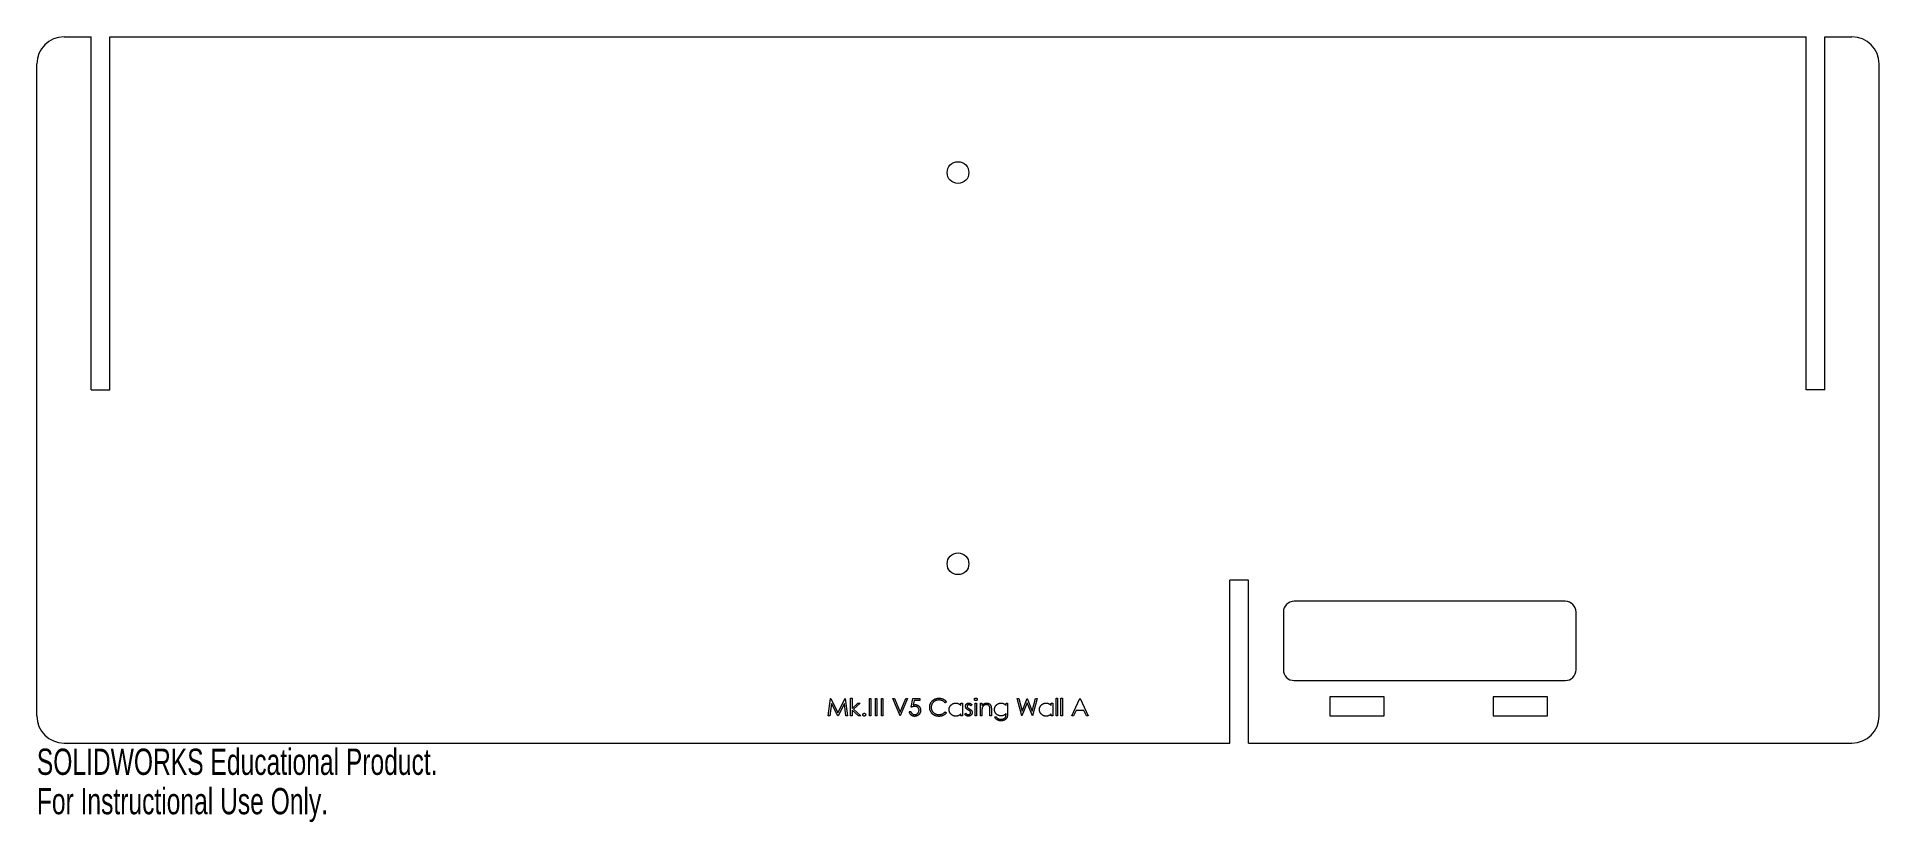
# Model space of a CAD drawing. Header units: millimetres. Extents: x 0 to 339, y -15 to 130.
import ezdxf

# ---------------------------------------------------------------- set-up
doc = ezdxf.new("R2010")
doc.units = ezdxf.units.MM
doc.styles.add('SLDTEXTSTYLE0', font='TXT', dxfattribs={"width": 0.7})

msp = doc.modelspace()

# ---------------------------------------------------------------- linework, layer by layer
at = {"color": 7, "linetype": 'Continuous', "lineweight": 15}
for p, q in [((5, 130), (10, 130)), ((10, 65), (10, 130)), ((13.4, 130), (325.4, 130)), ((13.4, 65), (13.4, 130)), ((325.4, 65), (325.4, 130)), ((328.8, 130), (333.8, 130)), ((328.8, 65), (328.8, 130)), ((0, 5), (0, 125)), ((338.8, 5), (338.8, 125)), ((10, 65), (13.4, 65)), ((328.8, 65), (325.4, 65)), ((219.4, 0), (219.4, 30)), ((222.8, 30), (219.4, 30)), ((222.8, 0), (222.8, 30)), ((229.23, 24.1), (229.23, 13.51)), ((281.06, 26.1), (231.23, 26.1)), ((283.06, 13.51), (283.06, 24.1)), ((231.23, 11.51), (281.06, 11.51)), ((145.55, 5), (145.97, 8.18)), ((146.14, 7.29), (145.83, 5)), ((145.97, 8.18), (146.01, 8.18)), ((146.01, 8.18), (147.32, 5.57)), ((147.29, 5), (146.14, 7.29)), ((147.32, 5.57), (148.63, 8.18)), ((148.5, 7.28), (147.35, 5)), ((148.8, 5), (148.5, 7.28)), ((148.63, 8.18), (148.67, 8.18)), ((148.67, 8.18), (149.09, 5)), ((149.66, 5), (149.66, 8.26)), ((149.66, 8.26), (149.94, 8.26)), ((149.94, 8.26), (149.94, 6.37)), ((149.94, 6.37), (151, 7.32)), ((151.41, 7.32), (150.18, 6.22)), ((151, 7.32), (151.41, 7.32)), ((153.12, 5), (153.12, 8.18)), ((153.12, 8.18), (153.4, 8.18)), ((153.4, 8.18), (153.4, 5)), ((154.22, 5), (154.22, 8.18)), ((154.22, 8.18), (154.5, 8.18)), ((154.5, 8.18), (154.5, 5)), ((155.32, 5), (155.32, 8.18)), ((155.32, 8.18), (155.6, 8.18)), ((155.6, 8.18), (155.6, 5)), ((158.74, 5), (157.39, 8.18)), ((157.39, 8.18), (157.7, 8.18)), ((157.7, 8.18), (158.76, 5.67)), ((158.76, 5.67), (159.81, 8.18)), ((160.12, 8.18), (158.78, 5)), ((159.81, 8.18), (160.12, 8.18)), ((160.77, 6.59), (161.1, 8.18)), ((161.1, 8.18), (162.4, 8.18)), ((161.32, 7.85), (161.15, 7.01)), ((162.4, 7.85), (161.32, 7.85)), ((162.4, 8.18), (162.4, 7.85)), ((167.28, 7.59), (167.03, 7.4)), ((169.93, 6.89), (169.93, 7.32)), ((169.93, 7.32), (170.21, 7.32)), ((170.21, 7.32), (170.21, 5)), ((171.96, 7.03), (171.77, 6.83)), ((172.53, 5), (172.53, 7.32)), ((172.53, 7.32), (172.82, 7.32)), ((172.82, 7.32), (172.82, 5)), ((173.51, 5), (173.51, 7.32)), ((173.51, 7.32), (173.8, 7.32)), ((173.8, 7.32), (173.8, 6.9)), ((178.23, 6.91), (178.23, 7.32)), ((178.23, 7.32), (178.52, 7.32)), ((178.52, 7.32), (178.52, 5.48)), ((181.11, 5), (180.27, 8.18)), ((180.27, 8.18), (180.56, 8.18)), ((180.56, 8.18), (181.18, 5.85)), ((182.12, 7.43), (181.15, 5)), ((181.18, 5.85), (182.11, 8.18)), ((182.11, 8.18), (182.15, 8.18)), ((183.08, 5), (182.12, 7.43)), ((182.15, 8.18), (183.06, 5.86)), ((183.06, 5.86), (183.68, 8.18)), ((183.97, 8.18), (183.12, 5)), ((183.68, 8.18), (183.97, 8.18)), ((186.54, 6.89), (186.54, 7.32)), ((186.54, 7.32), (186.82, 7.32)), ((186.82, 7.32), (186.82, 5)), ((187.43, 5), (187.43, 8.26)), ((187.43, 8.26), (187.72, 8.26)), ((187.72, 8.26), (187.72, 5)), ((188.33, 5), (188.33, 8.26)), ((188.33, 8.26), (188.61, 8.26)), ((188.61, 8.26), (188.61, 5)), ((190.32, 5), (191.83, 8.18)), ((191.83, 8.18), (191.87, 8.18)), ((191.87, 8.18), (193.33, 5)), ((237.8, 8.5), (237.8, 5)), ((247.8, 8.5), (237.8, 8.5)), ((247.8, 5), (247.8, 8.5)), ((267.8, 8.5), (267.8, 5)), ((277.8, 8.5), (267.8, 8.5)), ((277.8, 5), (277.8, 8.5)), ((145.83, 5), (145.55, 5)), ((147.35, 5), (147.29, 5)), ((149.09, 5), (148.8, 5)), ((149.94, 5), (149.66, 5)), ((151.12, 5), (149.94, 6.07)), ((149.94, 6.07), (149.94, 5)), ((150.18, 6.22), (151.53, 5)), ((151.53, 5), (151.12, 5)), ((153.4, 5), (153.12, 5)), ((154.5, 5), (154.22, 5)), ((155.6, 5), (155.32, 5)), ((158.78, 5), (158.74, 5)), ((160.44, 5.81), (160.73, 5.81)), ((167.03, 5.77), (167.28, 5.58)), ((169.93, 5), (169.93, 5.4)), ((170.21, 5), (169.93, 5)), ((170.66, 5.27), (170.85, 5.49)), ((172.82, 5), (172.53, 5)), ((173.8, 5), (173.51, 5)), ((173.8, 5.84), (173.8, 5)), ((175.26, 5), (175.26, 6.09)), ((175.55, 5), (175.26, 5)), ((175.55, 6.18), (175.55, 5)), ((176.16, 4.84), (176.44, 4.84)), ((178.23, 5.32), (178.23, 5.44)), ((181.15, 5), (181.11, 5)), ((183.12, 5), (183.08, 5)), ((186.54, 5), (186.54, 5.4)), ((186.82, 5), (186.54, 5)), ((187.72, 5), (187.43, 5)), ((188.61, 5), (188.33, 5)), ((190.63, 5), (190.32, 5)), ((191.12, 6.02), (190.63, 5)), ((192.56, 6.02), (191.12, 6.02)), ((193.02, 5), (192.56, 6.02)), ((193.33, 5), (193.02, 5)), ((237.8, 5), (247.8, 5)), ((267.8, 5), (277.8, 5)), ((5, 0), (219.4, 0)), ((222.8, 0), (333.8, 0))]:
    msp.add_line(p, q, dxfattribs=at)
for centre in [(169.4, 105), (169.4, 33)]:
    msp.add_circle(centre, 2, dxfattribs=at)
for centre, radius, start, end in [((5, 125), 5, 90, 180), ((333.8, 125), 5, 0, 90), ((231.23, 24.1), 2, 90, 180), ((281.06, 24.1), 2, 0, 90), ((231.23, 13.51), 2, 180, 270), ((281.06, 13.51), 2, 270, 0), ((5, 5), 5, 180, 270), ((333.8, 5), 5, 270, 0)]:
    msp.add_arc(centre, radius, start, end, dxfattribs=at)
for points, knots in [([(161.15, 7.01), (161.18, 7.02), (161.25, 7.04), (161.34, 7.06), (161.43, 7.07), (161.49, 7.08), (161.52, 7.08)], [0, 0, 0, 0, 0.275068, 0.532901, 0.773973, 1, 1, 1, 1]), ([(161.52, 7.08), (161.56, 7.08), (161.63, 7.07), (161.73, 7.06), (161.83, 7.04), (161.92, 7), (162.01, 6.96), (162.09, 6.91), (162.17, 6.85), (162.24, 6.79), (162.31, 6.71), (162.36, 6.63), (162.41, 6.54), (162.45, 6.45), (162.48, 6.36), (162.5, 6.25), (162.52, 6.15), (162.52, 6.07), (162.52, 6.04)], [0, 0, 0, 0, 0.0658076, 0.1293943, 0.1908941, 0.2512811, 0.310815, 0.370371, 0.4307683, 0.4928813, 0.5551039, 0.6160671, 0.677256, 0.7382598, 0.8007621, 0.8647776, 0.9310453, 1, 1, 1, 1]), ([(164.19, 6.61), (164.19, 6.66), (164.19, 6.78), (164.22, 6.94), (164.26, 7.1), (164.31, 7.25), (164.38, 7.39), (164.46, 7.53), (164.56, 7.66), (164.68, 7.78), (164.8, 7.89), (164.93, 7.99), (165.08, 8.07), (165.23, 8.14), (165.38, 8.19), (165.55, 8.23), (165.72, 8.25), (165.84, 8.25), (165.9, 8.26)], [0, 0, 0, 0, 0.064558, 0.127014, 0.187955, 0.248014, 0.307748, 0.368235, 0.42947, 0.492743, 0.556258, 0.618217, 0.679655, 0.741246, 0.803415, 0.866815, 0.932328, 1, 1, 1, 1]), ([(165.88, 7.93), (165.85, 7.93), (165.79, 7.93), (165.69, 7.92), (165.6, 7.91), (165.51, 7.89), (165.42, 7.86), (165.33, 7.83), (165.25, 7.79), (165.16, 7.75), (165.09, 7.7), (165.01, 7.65), (164.94, 7.6), (164.87, 7.54), (164.81, 7.48), (164.75, 7.41), (164.7, 7.34), (164.65, 7.27), (164.61, 7.19), (164.58, 7.11), (164.54, 7.03), (164.52, 6.94), (164.5, 6.86), (164.49, 6.77), (164.48, 6.68), (164.48, 6.62), (164.47, 6.58)], [0, 0, 0, 0, 0.043955, 0.087502, 0.130463, 0.172752, 0.215403, 0.25765, 0.300153, 0.343121, 0.385925, 0.427686, 0.468818, 0.509492, 0.549883, 0.58998, 0.630405, 0.670869, 0.711384, 0.751627, 0.791776, 0.832459, 0.873319, 0.914543, 0.956924, 1, 1, 1, 1]), ([(167.03, 7.4), (167.02, 7.42), (166.98, 7.46), (166.92, 7.52), (166.86, 7.58), (166.8, 7.63), (166.74, 7.68), (166.67, 7.72), (166.6, 7.76), (166.5, 7.81), (166.38, 7.86), (166.22, 7.9), (166.05, 7.93), (165.94, 7.93), (165.88, 7.93)], [0, 0, 0, 0, 0.063163, 0.125475, 0.187121, 0.248294, 0.309295, 0.36985, 0.430973, 0.492456, 0.616148, 0.740844, 0.868183, 1, 1, 1, 1]), ([(165.9, 8.26), (165.93, 8.26), (166.01, 8.26), (166.11, 8.25), (166.22, 8.23), (166.32, 8.21), (166.42, 8.19), (166.51, 8.16), (166.61, 8.12), (166.7, 8.08), (166.78, 8.04), (166.87, 7.99), (166.95, 7.93), (167.02, 7.87), (167.09, 7.81), (167.16, 7.74), (167.23, 7.67), (167.26, 7.62), (167.28, 7.59)], [0, 0, 0, 0, 0.068548, 0.135683, 0.201215, 0.265682, 0.329267, 0.392395, 0.45507, 0.517127, 0.57879, 0.63974, 0.700192, 0.759806, 0.819628, 0.879355, 0.939512, 1, 1, 1, 1]), ([(167.77, 6.17), (167.77, 6.21), (167.78, 6.29), (167.79, 6.4), (167.82, 6.52), (167.86, 6.63), (167.91, 6.73), (167.97, 6.83), (168.04, 6.92), (168.13, 7.01), (168.22, 7.09), (168.32, 7.16), (168.42, 7.23), (168.52, 7.27), (168.63, 7.31), (168.75, 7.34), (168.87, 7.36), (168.95, 7.36), (168.99, 7.36)], [0, 0, 0, 0, 0.0637745, 0.1260788, 0.1869041, 0.2475739, 0.3080034, 0.3691319, 0.4320332, 0.4967908, 0.5616108, 0.6249139, 0.6867263, 0.7480788, 0.8095823, 0.8716307, 0.9348858, 1, 1, 1, 1]), ([(168.99, 7.36), (169.04, 7.36), (169.13, 7.36), (169.27, 7.34), (169.39, 7.3), (169.52, 7.25), (169.63, 7.19), (169.74, 7.1), (169.84, 7.01), (169.9, 6.93), (169.93, 6.89)], [0, 0, 0, 0, 0.129862, 0.254654, 0.376015, 0.495255, 0.614798, 0.738106, 0.865196, 1, 1, 1, 1]), ([(170.78, 6.75), (170.78, 6.77), (170.79, 6.82), (170.79, 6.88), (170.81, 6.94), (170.82, 6.99), (170.85, 7.05), (170.88, 7.1), (170.91, 7.14), (170.95, 7.19), (170.99, 7.23), (171.04, 7.26), (171.09, 7.29), (171.14, 7.32), (171.19, 7.34), (171.25, 7.35), (171.31, 7.36), (171.35, 7.36), (171.37, 7.36)], [0, 0, 0, 0, 0.067978, 0.133044, 0.196507, 0.258613, 0.319728, 0.380873, 0.442636, 0.505079, 0.567881, 0.628814, 0.68891, 0.748765, 0.809386, 0.870884, 0.934037, 1, 1, 1, 1]), ([(171.37, 7.08), (171.35, 7.07), (171.31, 7.07), (171.25, 7.05), (171.2, 7.02), (171.16, 6.98), (171.12, 6.93), (171.09, 6.88), (171.07, 6.82), (171.07, 6.78), (171.07, 6.76)], [0, 0, 0, 0, 0.124958, 0.245901, 0.369166, 0.498511, 0.628504, 0.751028, 0.873724, 1, 1, 1, 1]), ([(171.37, 7.36), (171.4, 7.36), (171.44, 7.36), (171.52, 7.34), (171.59, 7.32), (171.67, 7.28), (171.74, 7.23), (171.82, 7.17), (171.89, 7.11), (171.94, 7.06), (171.96, 7.03)], [0, 0, 0, 0, 0.105714, 0.213412, 0.326127, 0.444452, 0.569061, 0.702712, 0.846318, 1, 1, 1, 1]), ([(171.77, 6.83), (171.75, 6.85), (171.72, 6.89), (171.67, 6.94), (171.62, 6.98), (171.57, 7.02), (171.52, 7.04), (171.47, 7.06), (171.42, 7.07), (171.39, 7.08), (171.37, 7.08)], [0, 0, 0, 0, 0.158223, 0.305036, 0.441309, 0.565963, 0.683525, 0.793334, 0.898518, 1, 1, 1, 1]), ([(172.41, 8.05), (172.41, 8.07), (172.42, 8.1), (172.43, 8.15), (172.45, 8.19), (172.49, 8.23), (172.53, 8.26), (172.57, 8.28), (172.62, 8.29), (172.66, 8.3), (172.68, 8.3)], [0, 0, 0, 0, 0.12329, 0.242149, 0.363437, 0.489745, 0.618115, 0.744894, 0.868932, 1, 1, 1, 1]), ([(172.68, 7.81), (172.66, 7.81), (172.62, 7.81), (172.57, 7.83), (172.53, 7.85), (172.49, 7.88), (172.46, 7.92), (172.43, 7.96), (172.42, 8), (172.41, 8.04), (172.41, 8.05)], [0, 0, 0, 0, 0.1318668, 0.2566614, 0.3842132, 0.5133652, 0.6404432, 0.761085, 0.8791455, 1, 1, 1, 1]), ([(172.68, 8.3), (172.69, 8.3), (172.73, 8.29), (172.78, 8.28), (172.82, 8.26), (172.86, 8.23), (172.9, 8.19), (172.92, 8.15), (172.94, 8.1), (172.94, 8.07), (172.94, 8.05)], [0, 0, 0, 0, 0.131899, 0.258284, 0.384341, 0.51198, 0.638632, 0.75923, 0.877412, 1, 1, 1, 1]), ([(172.94, 8.05), (172.94, 8.04), (172.94, 8), (172.92, 7.96), (172.9, 7.92), (172.86, 7.88), (172.82, 7.85), (172.78, 7.82), (172.73, 7.81), (172.69, 7.81), (172.68, 7.81)], [0, 0, 0, 0, 0.120162, 0.237546, 0.357497, 0.484917, 0.613329, 0.74015, 0.867301, 1, 1, 1, 1]), ([(173.8, 6.9), (173.83, 6.94), (173.89, 7.01), (173.98, 7.11), (174.09, 7.19), (174.2, 7.25), (174.31, 7.3), (174.43, 7.34), (174.55, 7.36), (174.64, 7.36), (174.68, 7.36)], [0, 0, 0, 0, 0.140976, 0.273569, 0.398988, 0.51993, 0.63811, 0.756589, 0.87686, 1, 1, 1, 1]), ([(174.63, 7.08), (174.61, 7.08), (174.56, 7.07), (174.49, 7.07), (174.43, 7.05), (174.36, 7.03), (174.3, 7.01), (174.24, 6.98), (174.19, 6.94), (174.13, 6.9), (174.08, 6.85), (174.03, 6.81), (173.99, 6.76), (173.95, 6.7), (173.91, 6.65), (173.88, 6.59), (173.86, 6.53), (173.85, 6.48), (173.84, 6.46)], [0, 0, 0, 0, 0.063986, 0.126627, 0.188984, 0.25023, 0.312351, 0.374574, 0.438148, 0.50292, 0.567974, 0.630771, 0.692935, 0.754398, 0.815218, 0.876117, 0.938015, 1, 1, 1, 1]), ([(175.23, 6.62), (175.22, 6.66), (175.2, 6.72), (175.15, 6.82), (175.1, 6.9), (175.03, 6.96), (174.94, 7.02), (174.85, 7.05), (174.74, 7.07), (174.67, 7.07), (174.63, 7.08)], [0, 0, 0, 0, 0.13552, 0.260833, 0.378476, 0.493178, 0.609281, 0.729981, 0.859261, 1, 1, 1, 1]), ([(174.68, 7.36), (174.72, 7.36), (174.81, 7.36), (174.93, 7.33), (175.04, 7.29), (175.15, 7.23), (175.24, 7.16), (175.33, 7.08), (175.4, 6.98), (175.44, 6.89), (175.47, 6.82), (175.49, 6.75), (175.51, 6.67), (175.52, 6.59), (175.53, 6.5), (175.54, 6.4), (175.55, 6.3), (175.55, 6.22), (175.55, 6.18)], [0, 0, 0, 0, 0.07724, 0.151178, 0.223488, 0.295543, 0.366976, 0.437131, 0.507044, 0.57856, 0.616614, 0.658756, 0.704491, 0.754803, 0.809332, 0.868274, 0.932073, 1, 1, 1, 1]), ([(176.12, 6.17), (176.12, 6.19), (176.12, 6.25), (176.13, 6.32), (176.14, 6.4), (176.16, 6.48), (176.18, 6.55), (176.21, 6.62), (176.24, 6.69), (176.28, 6.76), (176.32, 6.83), (176.36, 6.89), (176.41, 6.95), (176.47, 7.01), (176.52, 7.06), (176.58, 7.11), (176.65, 7.16), (176.72, 7.2), (176.79, 7.24), (176.86, 7.27), (176.93, 7.3), (177.01, 7.32), (177.08, 7.34), (177.16, 7.35), (177.24, 7.36), (177.29, 7.36), (177.31, 7.36)], [0, 0, 0, 0, 0.042034, 0.083905, 0.125069, 0.166158, 0.20721, 0.248491, 0.289878, 0.33217, 0.374476, 0.416225, 0.45761, 0.499073, 0.540553, 0.582249, 0.62455, 0.667433, 0.710323, 0.752467, 0.794065, 0.835216, 0.876228, 0.917446, 0.958643, 1, 1, 1, 1]), ([(177.31, 7.36), (177.36, 7.36), (177.44, 7.36), (177.57, 7.34), (177.69, 7.31), (177.8, 7.26), (177.91, 7.2), (178.02, 7.13), (178.13, 7.03), (178.2, 6.95), (178.23, 6.91)], [0, 0, 0, 0, 0.120911, 0.238762, 0.354755, 0.470359, 0.589144, 0.716329, 0.852445, 1, 1, 1, 1]), ([(184.38, 6.17), (184.38, 6.21), (184.38, 6.29), (184.4, 6.4), (184.43, 6.52), (184.47, 6.63), (184.52, 6.73), (184.58, 6.83), (184.65, 6.92), (184.74, 7.01), (184.83, 7.09), (184.92, 7.16), (185.02, 7.23), (185.13, 7.27), (185.24, 7.31), (185.36, 7.34), (185.48, 7.36), (185.56, 7.36), (185.6, 7.36)], [0, 0, 0, 0, 0.0637745, 0.1260788, 0.1869041, 0.2475739, 0.3080034, 0.3691319, 0.4320332, 0.4967908, 0.5616108, 0.6249139, 0.6867263, 0.7480788, 0.8095823, 0.8716307, 0.9348858, 1, 1, 1, 1]), ([(185.6, 7.36), (185.65, 7.36), (185.74, 7.36), (185.87, 7.34), (186, 7.3), (186.12, 7.25), (186.24, 7.19), (186.35, 7.1), (186.45, 7.01), (186.51, 6.93), (186.54, 6.89)], [0, 0, 0, 0, 0.129862, 0.254654, 0.376015, 0.495255, 0.614798, 0.738106, 0.865196, 1, 1, 1, 1]), ([(151.9, 5.22), (151.9, 5.24), (151.9, 5.28), (151.91, 5.33), (151.94, 5.37), (151.97, 5.41), (152.01, 5.45), (152.06, 5.47), (152.11, 5.49), (152.14, 5.49), (152.16, 5.49)], [0, 0, 0, 0, 0.129097, 0.252046, 0.373905, 0.501038, 0.628171, 0.751376, 0.872426, 1, 1, 1, 1]), ([(152.16, 4.96), (152.14, 4.96), (152.11, 4.96), (152.06, 4.98), (152.01, 5), (151.97, 5.04), (151.94, 5.08), (151.91, 5.12), (151.9, 5.17), (151.9, 5.21), (151.9, 5.22)], [0, 0, 0, 0, 0.1277566, 0.2494144, 0.3727965, 0.5001113, 0.6286099, 0.7506434, 0.8737684, 1, 1, 1, 1]), ([(152.16, 5.49), (152.18, 5.49), (152.21, 5.49), (152.26, 5.47), (152.31, 5.45), (152.35, 5.41), (152.38, 5.37), (152.41, 5.33), (152.42, 5.28), (152.42, 5.24), (152.43, 5.22)], [0, 0, 0, 0, 0.127519, 0.249986, 0.371792, 0.49887, 0.625948, 0.748492, 0.870959, 1, 1, 1, 1]), ([(152.43, 5.22), (152.42, 5.21), (152.42, 5.17), (152.41, 5.12), (152.38, 5.08), (152.35, 5.04), (152.31, 5), (152.26, 4.98), (152.21, 4.96), (152.18, 4.96), (152.16, 4.96)], [0, 0, 0, 0, 0.126178, 0.248821, 0.37154, 0.499984, 0.627244, 0.749226, 0.872298, 1, 1, 1, 1]), ([(161.41, 4.92), (161.38, 4.92), (161.32, 4.92), (161.23, 4.93), (161.14, 4.95), (161.06, 4.98), (160.98, 5.01), (160.9, 5.06), (160.83, 5.11), (160.76, 5.17), (160.7, 5.23), (160.64, 5.3), (160.59, 5.38), (160.55, 5.45), (160.51, 5.54), (160.48, 5.63), (160.46, 5.72), (160.45, 5.78), (160.44, 5.81)], [0, 0, 0, 0, 0.065421, 0.128708, 0.190236, 0.250724, 0.310637, 0.370766, 0.431615, 0.493523, 0.555883, 0.617342, 0.678668, 0.740711, 0.802985, 0.866803, 0.932347, 1, 1, 1, 1]), ([(160.73, 5.81), (160.74, 5.78), (160.75, 5.73), (160.78, 5.64), (160.82, 5.57), (160.86, 5.51), (160.91, 5.45), (160.97, 5.4), (161.03, 5.35), (161.11, 5.32), (161.18, 5.28), (161.26, 5.26), (161.35, 5.25), (161.4, 5.24), (161.43, 5.24)], [0, 0, 0, 0, 0.094687, 0.181994, 0.264377, 0.34218, 0.418618, 0.496509, 0.577369, 0.661511, 0.746733, 0.831258, 0.915206, 1, 1, 1, 1]), ([(161.47, 6.75), (161.45, 6.75), (161.39, 6.75), (161.32, 6.74), (161.23, 6.73), (161.15, 6.71), (161.06, 6.69), (160.97, 6.66), (160.87, 6.63), (160.8, 6.6), (160.77, 6.59)], [0, 0, 0, 0, 0.102203, 0.211023, 0.3251, 0.446502, 0.573788, 0.708901, 0.850358, 1, 1, 1, 1]), ([(162.52, 6.04), (162.52, 6.01), (162.52, 5.96), (162.51, 5.88), (162.5, 5.81), (162.49, 5.74), (162.46, 5.66), (162.44, 5.59), (162.41, 5.53), (162.38, 5.46), (162.34, 5.4), (162.3, 5.34), (162.25, 5.28), (162.21, 5.23), (162.16, 5.18), (162.1, 5.14), (162.04, 5.09), (161.98, 5.06), (161.92, 5.02), (161.86, 5), (161.79, 4.97), (161.72, 4.95), (161.65, 4.94), (161.57, 4.93), (161.49, 4.92), (161.44, 4.92), (161.41, 4.92)], [0, 0, 0, 0, 0.044014, 0.087434, 0.130118, 0.172554, 0.214555, 0.256298, 0.298438, 0.340849, 0.382715, 0.423924, 0.464246, 0.504074, 0.543862, 0.583567, 0.623094, 0.663229, 0.703551, 0.743938, 0.784541, 0.82575, 0.867757, 0.910745, 0.954914, 1, 1, 1, 1]), ([(161.43, 5.24), (161.46, 5.24), (161.51, 5.25), (161.59, 5.26), (161.67, 5.28), (161.74, 5.3), (161.81, 5.33), (161.87, 5.37), (161.94, 5.42), (162, 5.47), (162.05, 5.53), (162.1, 5.6), (162.14, 5.66), (162.18, 5.73), (162.2, 5.81), (162.22, 5.88), (162.23, 5.97), (162.24, 6.02), (162.24, 6.05)], [0, 0, 0, 0, 0.064207, 0.126425, 0.18768, 0.248216, 0.308305, 0.369661, 0.431699, 0.495947, 0.559758, 0.622295, 0.683911, 0.745092, 0.80674, 0.869087, 0.93329, 1, 1, 1, 1]), ([(162.24, 6.05), (162.24, 6.07), (162.23, 6.12), (162.22, 6.2), (162.21, 6.27), (162.18, 6.33), (162.16, 6.39), (162.12, 6.45), (162.08, 6.51), (162.03, 6.56), (161.97, 6.6), (161.91, 6.64), (161.85, 6.68), (161.78, 6.7), (161.71, 6.72), (161.63, 6.74), (161.55, 6.75), (161.5, 6.75), (161.47, 6.75)], [0, 0, 0, 0, 0.065351, 0.127916, 0.18836, 0.247216, 0.30563, 0.36377, 0.422661, 0.482687, 0.5433, 0.604118, 0.664965, 0.727413, 0.791468, 0.858055, 0.927037, 1, 1, 1, 1]), ([(164.59, 5.47), (164.56, 5.51), (164.5, 5.59), (164.41, 5.72), (164.34, 5.85), (164.29, 5.99), (164.24, 6.14), (164.21, 6.29), (164.19, 6.44), (164.19, 6.55), (164.19, 6.61)], [0, 0, 0, 0, 0.124329, 0.247156, 0.36878, 0.490734, 0.613614, 0.738958, 0.867311, 1, 1, 1, 1]), ([(164.47, 6.58), (164.48, 6.54), (164.48, 6.45), (164.5, 6.31), (164.53, 6.18), (164.57, 6.06), (164.63, 5.94), (164.7, 5.83), (164.78, 5.72), (164.88, 5.63), (164.98, 5.54), (165.09, 5.46), (165.21, 5.39), (165.34, 5.34), (165.47, 5.3), (165.61, 5.27), (165.75, 5.25), (165.85, 5.25), (165.9, 5.24)], [0, 0, 0, 0, 0.064323, 0.12629, 0.186726, 0.246146, 0.305576, 0.365429, 0.426326, 0.48884, 0.551725, 0.613919, 0.675484, 0.737334, 0.800229, 0.864502, 0.931041, 1, 1, 1, 1]), ([(165.9, 4.92), (165.87, 4.92), (165.8, 4.92), (165.7, 4.93), (165.6, 4.94), (165.51, 4.95), (165.42, 4.97), (165.33, 5), (165.24, 5.02), (165.16, 5.06), (165.08, 5.09), (165, 5.13), (164.93, 5.18), (164.85, 5.23), (164.78, 5.28), (164.72, 5.34), (164.65, 5.41), (164.61, 5.45), (164.59, 5.47)], [0, 0, 0, 0, 0.069663, 0.13775, 0.203917, 0.26878, 0.332414, 0.394754, 0.45618, 0.516996, 0.577396, 0.637198, 0.696999, 0.756756, 0.816554, 0.876948, 0.938132, 1, 1, 1, 1]), ([(165.9, 5.24), (165.96, 5.25), (166.06, 5.25), (166.22, 5.27), (166.38, 5.32), (166.52, 5.37), (166.66, 5.45), (166.8, 5.54), (166.92, 5.65), (167, 5.73), (167.03, 5.77)], [0, 0, 0, 0, 0.128515, 0.252949, 0.374755, 0.49594, 0.617181, 0.740909, 0.867811, 1, 1, 1, 1]), ([(167.28, 5.58), (167.26, 5.56), (167.22, 5.51), (167.16, 5.43), (167.09, 5.37), (167.02, 5.3), (166.94, 5.24), (166.86, 5.19), (166.78, 5.14), (166.69, 5.09), (166.6, 5.05), (166.51, 5.02), (166.42, 4.99), (166.32, 4.96), (166.22, 4.94), (166.11, 4.93), (166.01, 4.92), (165.94, 4.92), (165.9, 4.92)], [0, 0, 0, 0, 0.0616742, 0.1230531, 0.183475, 0.2437265, 0.3042789, 0.3648629, 0.4259462, 0.4873912, 0.5492204, 0.6111436, 0.6735285, 0.7369615, 0.8007853, 0.8660126, 0.9321007, 1, 1, 1, 1]), ([(168.98, 4.96), (168.94, 4.96), (168.86, 4.96), (168.74, 4.98), (168.63, 5.01), (168.52, 5.04), (168.41, 5.1), (168.31, 5.16), (168.21, 5.23), (168.12, 5.31), (168.04, 5.4), (167.97, 5.49), (167.91, 5.59), (167.86, 5.7), (167.82, 5.81), (167.79, 5.92), (167.78, 6.04), (167.77, 6.13), (167.77, 6.17)], [0, 0, 0, 0, 0.06462, 0.1274335, 0.1890041, 0.2499301, 0.3106685, 0.372329, 0.4349391, 0.4995755, 0.5641912, 0.6267352, 0.6881093, 0.7492936, 0.8103305, 0.8719012, 0.9350459, 1, 1, 1, 1]), ([(169.93, 5.4), (169.9, 5.37), (169.83, 5.29), (169.73, 5.2), (169.62, 5.12), (169.5, 5.06), (169.38, 5.02), (169.25, 4.98), (169.12, 4.96), (169.03, 4.96), (168.98, 4.96)], [0, 0, 0, 0, 0.134298, 0.262085, 0.38627, 0.507165, 0.6273, 0.748145, 0.87237, 1, 1, 1, 1]), ([(171.33, 4.96), (171.29, 4.96), (171.23, 4.96), (171.14, 4.98), (171.04, 5), (170.95, 5.04), (170.87, 5.09), (170.79, 5.14), (170.72, 5.2), (170.68, 5.25), (170.66, 5.27)], [0, 0, 0, 0, 0.126743, 0.251724, 0.377219, 0.504694, 0.631458, 0.755401, 0.877701, 1, 1, 1, 1]), ([(170.89, 6.39), (170.87, 6.42), (170.84, 6.47), (170.81, 6.56), (170.79, 6.66), (170.78, 6.72), (170.78, 6.75)], [0, 0, 0, 0, 0.246252, 0.492591, 0.74057, 1, 1, 1, 1]), ([(170.85, 5.49), (170.87, 5.47), (170.9, 5.43), (170.96, 5.38), (171.02, 5.34), (171.07, 5.3), (171.13, 5.28), (171.19, 5.26), (171.25, 5.25), (171.29, 5.24), (171.31, 5.24)], [0, 0, 0, 0, 0.147476, 0.285904, 0.417172, 0.540501, 0.659238, 0.775006, 0.887229, 1, 1, 1, 1]), ([(171.29, 6.08), (171.27, 6.09), (171.22, 6.12), (171.16, 6.16), (171.1, 6.2), (171.04, 6.24), (171, 6.28), (170.96, 6.32), (170.92, 6.35), (170.9, 6.38), (170.89, 6.39)], [0, 0, 0, 0, 0.157762, 0.30595, 0.443775, 0.572824, 0.692154, 0.802296, 0.905564, 1, 1, 1, 1]), ([(171.07, 6.76), (171.07, 6.75), (171.07, 6.71), (171.09, 6.65), (171.11, 6.6), (171.14, 6.57), (171.15, 6.55)], [0, 0, 0, 0, 0.24004, 0.479403, 0.731757, 1, 1, 1, 1]), ([(171.15, 6.55), (171.16, 6.54), (171.17, 6.53), (171.2, 6.5), (171.23, 6.47), (171.27, 6.44), (171.32, 6.41), (171.37, 6.38), (171.42, 6.35), (171.46, 6.33), (171.48, 6.31)], [0, 0, 0, 0, 0.083425, 0.17756, 0.283982, 0.402217, 0.533568, 0.676121, 0.831649, 1, 1, 1, 1]), ([(171.64, 5.84), (171.63, 5.85), (171.62, 5.86), (171.59, 5.89), (171.55, 5.92), (171.51, 5.95), (171.47, 5.98), (171.41, 6.01), (171.35, 6.04), (171.31, 6.07), (171.29, 6.08)], [0, 0, 0, 0, 0.076875, 0.167462, 0.27227, 0.389551, 0.520801, 0.666263, 0.825545, 1, 1, 1, 1]), ([(171.31, 5.24), (171.34, 5.25), (171.39, 5.25), (171.47, 5.27), (171.54, 5.3), (171.6, 5.35), (171.65, 5.41), (171.69, 5.48), (171.72, 5.54), (171.72, 5.59), (171.72, 5.62)], [0, 0, 0, 0, 0.134042, 0.261896, 0.387836, 0.517686, 0.644509, 0.764718, 0.880291, 1, 1, 1, 1]), ([(172.01, 5.63), (172, 5.61), (172, 5.56), (171.99, 5.5), (171.98, 5.43), (171.96, 5.37), (171.93, 5.31), (171.9, 5.26), (171.86, 5.2), (171.81, 5.15), (171.76, 5.11), (171.71, 5.07), (171.65, 5.03), (171.59, 5.01), (171.53, 4.99), (171.46, 4.97), (171.4, 4.96), (171.35, 4.96), (171.33, 4.96)], [0, 0, 0, 0, 0.064548, 0.127199, 0.188597, 0.24864, 0.309525, 0.370037, 0.431889, 0.495704, 0.559519, 0.621372, 0.682397, 0.743568, 0.805498, 0.86864, 0.933066, 1, 1, 1, 1]), ([(171.48, 6.31), (171.5, 6.3), (171.55, 6.27), (171.62, 6.23), (171.68, 6.19), (171.74, 6.15), (171.79, 6.11), (171.83, 6.07), (171.87, 6.03), (171.89, 6), (171.9, 5.99)], [0, 0, 0, 0, 0.158989, 0.307115, 0.446213, 0.574876, 0.694152, 0.804581, 0.906593, 1, 1, 1, 1]), ([(171.72, 5.62), (171.72, 5.64), (171.72, 5.68), (171.7, 5.74), (171.68, 5.79), (171.65, 5.82), (171.64, 5.84)], [0, 0, 0, 0, 0.253475, 0.500453, 0.745578, 1, 1, 1, 1]), ([(171.9, 5.99), (171.91, 5.96), (171.95, 5.91), (171.98, 5.82), (172, 5.73), (172, 5.66), (172.01, 5.63)], [0, 0, 0, 0, 0.248839, 0.495235, 0.743336, 1, 1, 1, 1]), ([(173.84, 6.46), (173.84, 6.45), (173.83, 6.41), (173.82, 6.36), (173.81, 6.29), (173.81, 6.22), (173.8, 6.14), (173.8, 6.04), (173.8, 5.94), (173.8, 5.88), (173.8, 5.84)], [0, 0, 0, 0, 0.076995, 0.167615, 0.271052, 0.38946, 0.520843, 0.666399, 0.826094, 1, 1, 1, 1]), ([(175.26, 6.09), (175.26, 6.12), (175.26, 6.18), (175.26, 6.27), (175.26, 6.35), (175.25, 6.42), (175.25, 6.48), (175.24, 6.53), (175.24, 6.58), (175.23, 6.61), (175.23, 6.62)], [0, 0, 0, 0, 0.17885, 0.3421096, 0.4898257, 0.6232544, 0.7400797, 0.8414827, 0.9289077, 1, 1, 1, 1]), ([(177.31, 5), (177.28, 5), (177.23, 5), (177.15, 5.01), (177.07, 5.02), (177, 5.04), (176.92, 5.06), (176.85, 5.09), (176.77, 5.12), (176.7, 5.16), (176.64, 5.2), (176.57, 5.24), (176.51, 5.29), (176.45, 5.34), (176.4, 5.4), (176.35, 5.45), (176.31, 5.52), (176.27, 5.58), (176.23, 5.65), (176.2, 5.72), (176.18, 5.79), (176.15, 5.86), (176.14, 5.94), (176.12, 6.01), (176.12, 6.09), (176.12, 6.14), (176.12, 6.17)], [0, 0, 0, 0, 0.042865, 0.085222, 0.127202, 0.169025, 0.210882, 0.252963, 0.295628, 0.338553, 0.381463, 0.423582, 0.465066, 0.506312, 0.54704, 0.587676, 0.628675, 0.669946, 0.711036, 0.751996, 0.792673, 0.833446, 0.874191, 0.915494, 0.957478, 1, 1, 1, 1]), ([(177.34, 4.1), (177.29, 4.11), (177.2, 4.11), (177.06, 4.12), (176.93, 4.15), (176.81, 4.19), (176.7, 4.23), (176.6, 4.29), (176.51, 4.35), (176.43, 4.42), (176.35, 4.5), (176.28, 4.6), (176.22, 4.71), (176.18, 4.79), (176.16, 4.84)], [0, 0, 0, 0, 0.096491, 0.188474, 0.27684, 0.362137, 0.443437, 0.520166, 0.59271, 0.662917, 0.735419, 0.814881, 0.903061, 1, 1, 1, 1]), ([(176.44, 4.84), (176.46, 4.8), (176.51, 4.73), (176.59, 4.64), (176.69, 4.56), (176.79, 4.5), (176.9, 4.45), (177.03, 4.41), (177.17, 4.39), (177.26, 4.39), (177.31, 4.39)], [0, 0, 0, 0, 0.124716, 0.243805, 0.360062, 0.475112, 0.593525, 0.71935, 0.853855, 1, 1, 1, 1]), ([(178.23, 5.44), (178.2, 5.41), (178.15, 5.34), (178.05, 5.25), (177.94, 5.18), (177.82, 5.11), (177.7, 5.06), (177.57, 5.03), (177.44, 5), (177.35, 5), (177.31, 5)], [0, 0, 0, 0, 0.126561, 0.250895, 0.374719, 0.499826, 0.624964, 0.749039, 0.87318, 1, 1, 1, 1]), ([(177.31, 4.39), (177.36, 4.39), (177.46, 4.39), (177.6, 4.41), (177.72, 4.45), (177.84, 4.5), (177.94, 4.55), (178.02, 4.62), (178.09, 4.69), (178.14, 4.76), (178.17, 4.82), (178.18, 4.87), (178.2, 4.93), (178.21, 5), (178.22, 5.07), (178.23, 5.15), (178.23, 5.23), (178.23, 5.29), (178.23, 5.32)], [0, 0, 0, 0, 0.098171, 0.189264, 0.274463, 0.355023, 0.43092, 0.501086, 0.566608, 0.629721, 0.662711, 0.698766, 0.738611, 0.782581, 0.830409, 0.882578, 0.939229, 1, 1, 1, 1]), ([(178.43, 4.77), (178.42, 4.74), (178.4, 4.69), (178.37, 4.62), (178.32, 4.55), (178.28, 4.48), (178.22, 4.43), (178.16, 4.37), (178.1, 4.32), (178.03, 4.28), (177.96, 4.23), (177.88, 4.2), (177.8, 4.17), (177.71, 4.15), (177.63, 4.13), (177.53, 4.11), (177.44, 4.11), (177.37, 4.1), (177.34, 4.1)], [0, 0, 0, 0, 0.0613707, 0.1209065, 0.1794237, 0.2376067, 0.2959385, 0.3542182, 0.4135371, 0.4740868, 0.5351212, 0.5969877, 0.6600198, 0.7242775, 0.7900119, 0.8577477, 0.927829, 1, 1, 1, 1]), ([(178.52, 5.48), (178.52, 5.44), (178.52, 5.36), (178.51, 5.25), (178.51, 5.15), (178.5, 5.06), (178.49, 4.98), (178.47, 4.9), (178.45, 4.83), (178.44, 4.79), (178.43, 4.77)], [0, 0, 0, 0, 0.163445, 0.315489, 0.456291, 0.585864, 0.705429, 0.813371, 0.911718, 1, 1, 1, 1]), ([(185.59, 4.96), (185.55, 4.96), (185.47, 4.96), (185.35, 4.98), (185.23, 5.01), (185.12, 5.04), (185.02, 5.1), (184.92, 5.16), (184.82, 5.23), (184.73, 5.31), (184.65, 5.4), (184.58, 5.49), (184.52, 5.59), (184.47, 5.7), (184.43, 5.81), (184.4, 5.92), (184.38, 6.04), (184.38, 6.13), (184.38, 6.17)], [0, 0, 0, 0, 0.06462, 0.1274335, 0.1890041, 0.2499301, 0.3106685, 0.372329, 0.4349391, 0.4995755, 0.5641912, 0.6267352, 0.6881093, 0.7492936, 0.8103305, 0.8719012, 0.9350459, 1, 1, 1, 1]), ([(186.54, 5.4), (186.5, 5.37), (186.44, 5.29), (186.34, 5.2), (186.23, 5.12), (186.11, 5.06), (185.99, 5.02), (185.86, 4.98), (185.73, 4.96), (185.64, 4.96), (185.59, 4.96)], [0, 0, 0, 0, 0.134298, 0.262085, 0.38627, 0.507165, 0.6273, 0.748145, 0.87237, 1, 1, 1, 1])]:
    msp.add_open_spline(points, degree=3, knots=knots, dxfattribs=at)

# ---------------------------------------------------------------- texts
at = {"color": 7, "linetype": 'Continuous', "char_height": 4.8336, "attachment_point": 1, "style": 'SLDTEXTSTYLE0'}
for s, insert in [('SOLIDWORKS Educational Product.', (0, -1.02)), ('For Instructional Use Only.', (0, -8.27))]:
    msp.add_mtext(s, dxfattribs=dict(at, insert=insert))

doc.saveas('drawing.dxf')
